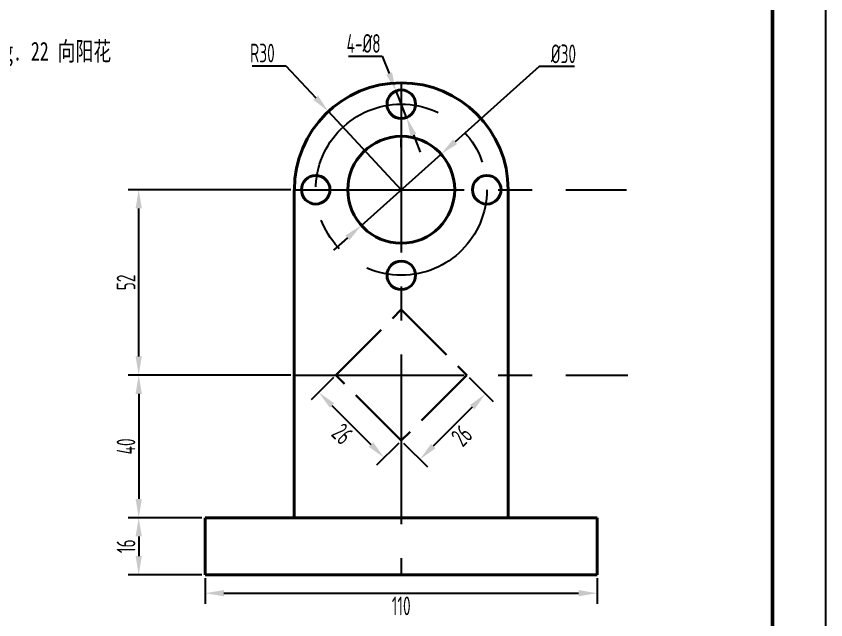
# Model space of a CAD drawing. Header units: millimetres. Extents: x 0 to 1320, y -350 to 297.
# Drawn here: x 268.6 to 420, y -293.1 to -180.2 of the extents above; entities that cross this region are included whole.
import ezdxf

# ---------------------------------------------------------------- set-up
doc = ezdxf.new("R2010")
doc.units = ezdxf.units.MM
doc.linetypes.add('ACAD_ISO02W100', pattern=[15, 12, -3])
doc.linetypes.add('CENTER', pattern=[50.8, 31.75, -6.35, 6.35, -6.35])
doc.layers.add('f25 26实线', color=7, linetype='Continuous', lineweight=40)
doc.layers.add('f26虚线', color=1, linetype='ACAD_ISO02W100', lineweight=30)
doc.layers.add('f26中心线', color=170, linetype='CENTER')
doc.styles.add('fig', font='simfang.ttf', dxfattribs={"width": 0.7, "height": 3.5})
doc.styles.get("Standard").update_dxf_attribs({"font": 'gbenor.shx', "width": 0.7, "bigfont": 'gbcbig.shx'})
doc.dimstyles.new('r', dxfattribs={"dimtxt": 3.5, "dimasz": 3.5, "dimexe": 2, "dimexo": 0.625, "dimtad": 2, "dimtoh": 1, "dimtxsty": 'Standard', "dimcen": 0, "dimadec": 0, "dimazin": 0, "dimtfac": 1, "dimtmove": 0, "dimatfit": 3, "dimfxl": 1, "dimarcsym": 0})

# ---------------------------------------------------------------- blocks, each defined once
blk = doc.blocks.new('*D106')
at = {"color": 0, "lineweight": -2, "transparency": 16777216}
for p, q in [((319.98, -247.36), (289.5, -247.36)), ((291.5, -250.86), (291.5, -270.52)), ((303.32, -274.02), (289.5, -274.02))]:
    blk.add_line(p, q, dxfattribs=at)
at = {"color": 0, "transparency": 16777216}
for points in [[(290.92, -250.86), (292.09, -250.86), (291.5, -247.36)], [(290.92, -270.52), (292.09, -270.52), (291.5, -274.02)]]:
    blk.add_solid(points, dxfattribs=at)
at = {"layer": 'Defpoints', "color": 0, "transparency": 16777216}
for p in [(320.61, -247.36), (291.5, -274.02), (303.94, -274.02)]:
    blk.add_point(p, dxfattribs=at)
at = {"color": 0, "transparency": 16777216, "insert": (289.13, -260.69), "char_height": 3.5, "attachment_point": 5, "rotation": 90}
blk.add_mtext('40', dxfattribs=at)
blk = doc.blocks.new('*D107')
at = {"color": 0, "lineweight": -2, "transparency": 16777216}
for p, q in [((303.32, -274.02), (289.5, -274.02)), ((291.5, -277.52), (291.5, -281.19)), ((303.32, -284.69), (289.5, -284.69))]:
    blk.add_line(p, q, dxfattribs=at)
at = {"color": 0, "transparency": 16777216}
for points in [[(290.92, -277.52), (292.09, -277.52), (291.5, -274.02)], [(290.92, -281.19), (292.09, -281.19), (291.5, -284.69)]]:
    blk.add_solid(points, dxfattribs=at)
at = {"layer": 'Defpoints', "color": 0, "transparency": 16777216}
for p in [(303.94, -274.02), (291.5, -284.69), (303.94, -284.69)]:
    blk.add_point(p, dxfattribs=at)
at = {"color": 0, "transparency": 16777216, "insert": (289.13, -279.35), "char_height": 3.5, "attachment_point": 5, "rotation": 90}
blk.add_mtext('16', dxfattribs=at)
blk = doc.blocks.new('*D108')
at = {"color": 0, "lineweight": -2, "transparency": 16777216}
for p, q in [((303.94, -285.31), (303.94, -290.14)), ((377.26, -285.31), (377.26, -290.14)), ((307.44, -288.14), (373.76, -288.14))]:
    blk.add_line(p, q, dxfattribs=at)
at = {"color": 0, "transparency": 16777216}
for points in [[(307.44, -287.55), (307.44, -288.72), (303.94, -288.14)], [(373.76, -287.55), (373.76, -288.72), (377.26, -288.14)]]:
    blk.add_solid(points, dxfattribs=at)
at = {"layer": 'Defpoints', "color": 0, "transparency": 16777216}
for p in [(303.94, -284.69), (377.26, -284.69), (377.26, -288.14)]:
    blk.add_point(p, dxfattribs=at)
at = {"color": 0, "transparency": 16777216, "insert": (340.6, -290.51), "char_height": 3.5, "attachment_point": 5}
blk.add_mtext('110', dxfattribs=at)
blk = doc.blocks.new('*D109')
at = {"color": 0, "lineweight": -2, "transparency": 16777216}
for p, q in [((319.98, -212.7), (289.5, -212.7)), ((291.5, -243.86), (291.5, -216.2)), ((319.98, -247.36), (289.5, -247.36))]:
    blk.add_line(p, q, dxfattribs=at)
at = {"color": 0, "transparency": 16777216}
for points in [[(290.92, -216.2), (292.09, -216.2), (291.5, -212.7)], [(290.92, -243.86), (292.09, -243.86), (291.5, -247.36)]]:
    blk.add_solid(points, dxfattribs=at)
at = {"layer": 'Defpoints', "color": 0, "transparency": 16777216}
for p in [(291.5, -212.7), (320.61, -212.7), (320.61, -247.36)]:
    blk.add_point(p, dxfattribs=at)
at = {"color": 0, "transparency": 16777216, "insert": (289.13, -230.03), "char_height": 3.5, "attachment_point": 5, "rotation": 90}
blk.add_mtext('52', dxfattribs=at)
blk = doc.blocks.new('*D110')
at = {"color": 0, "lineweight": -2, "transparency": 16777216}
for p, q in [((312.69, -189.52), (319.03, -189.52)), ((319.03, -189.52), (324.6, -195.5)), ((340.6, -212.7), (326.98, -198.06))]:
    blk.add_line(p, q, dxfattribs=at)
at = {"color": 0, "transparency": 16777216}
blk.add_solid([(325.02, -195.1), (324.17, -195.89), (326.98, -198.06)], dxfattribs=at)
at = {"layer": 'Defpoints', "color": 0, "transparency": 16777216}
for p in [(326.98, -198.06), (340.6, -212.7)]:
    blk.add_point(p, dxfattribs=at)
at = {"color": 0, "transparency": 16777216, "insert": (314.63, -187.14), "char_height": 3.5, "attachment_point": 5}
blk.add_mtext('R30', dxfattribs=at)
blk = doc.blocks.new('*D111')
at = {"color": 0, "lineweight": -2, "transparency": 16777216}
for p, q in [((330.71, -187.71), (337.05, -187.71)), ((337.05, -187.71), (338.33, -190.97)), ((341.58, -199.18), (339.62, -194.22)), ((342.87, -202.44), (344.16, -205.69))]:
    blk.add_line(p, q, dxfattribs=at)
at = {"color": 0, "transparency": 16777216}
for points in [[(338.88, -190.75), (337.79, -191.18), (339.62, -194.22)], [(343.41, -202.22), (342.33, -202.65), (341.58, -199.18)]]:
    blk.add_solid(points, dxfattribs=at)
at = {"layer": 'Defpoints', "color": 0, "transparency": 16777216}
for p in [(339.62, -194.22), (341.58, -199.18)]:
    blk.add_point(p, dxfattribs=at)
at = {"color": 0, "transparency": 16777216, "insert": (333.56, -185.34), "char_height": 3.5, "attachment_point": 5}
blk.add_mtext('4-%%C8', dxfattribs=at)
blk = doc.blocks.new('*D112')
at = {"color": 0, "lineweight": -2, "transparency": 16777216}
for p, q in [((366.42, -189.66), (350.67, -203.71)), ((372.99, -189.66), (366.42, -189.66)), ((333.14, -219.36), (348.06, -206.04)), ((330.53, -221.69), (327.92, -224.02))]:
    blk.add_line(p, q, dxfattribs=at)
at = {"color": 0, "transparency": 16777216}
for points in [[(350.29, -203.28), (351.06, -204.15), (348.06, -206.04)], [(330.14, -221.25), (330.92, -222.12), (333.14, -219.36)]]:
    blk.add_solid(points, dxfattribs=at)
at = {"layer": 'Defpoints', "color": 0, "transparency": 16777216}
for p in [(348.06, -206.04), (333.14, -219.36)]:
    blk.add_point(p, dxfattribs=at)
at = {"color": 0, "transparency": 16777216, "insert": (370.94, -187.29), "char_height": 3.5, "attachment_point": 5}
blk.add_mtext('%%C30', dxfattribs=at)
blk = doc.blocks.new('*D113')
at = {"color": 0, "lineweight": -2, "transparency": 16777216}
for p, q in [((353.3, -247.8), (357.77, -252.28)), ((353.88, -253.34), (346.58, -260.64)), ((341.04, -260.06), (345.52, -264.53))]:
    blk.add_line(p, q, dxfattribs=at)
at = {"color": 0, "transparency": 16777216}
for points in [[(353.47, -252.93), (354.3, -253.75), (356.36, -250.86)], [(346.17, -260.23), (346.99, -261.05), (344.1, -263.12)]]:
    blk.add_solid(points, dxfattribs=at)
at = {"layer": 'Defpoints', "color": 0, "transparency": 16777216}
for p in [(352.86, -247.36), (340.6, -259.61), (344.1, -263.12)]:
    blk.add_point(p, dxfattribs=at)
at = {"color": 0, "transparency": 16777216, "insert": (351.91, -258.67), "char_height": 3.5, "attachment_point": 5, "rotation": 45}
blk.add_mtext('26', dxfattribs=at)
blk = doc.blocks.new('*D114')
at = {"color": 0, "lineweight": -2, "transparency": 16777216}
for p, q in [((327.91, -247.8), (323.74, -251.97)), ((327.63, -253.03), (334.93, -260.33)), ((340.16, -260.06), (335.99, -264.22))]:
    blk.add_line(p, q, dxfattribs=at)
at = {"color": 0, "transparency": 16777216}
for points in [[(328.04, -252.62), (327.22, -253.44), (325.15, -250.55)], [(335.35, -259.92), (334.52, -260.75), (337.41, -262.81)]]:
    blk.add_solid(points, dxfattribs=at)
at = {"layer": 'Defpoints', "color": 0, "transparency": 16777216}
for p in [(328.35, -247.36), (340.6, -259.61), (337.41, -262.81)]:
    blk.add_point(p, dxfattribs=at)
at = {"color": 0, "transparency": 16777216, "insert": (329.6, -258.36), "char_height": 3.5, "attachment_point": 5, "rotation": 315}
blk.add_mtext('26', dxfattribs=at)

msp = doc.modelspace()

# ---------------------------------------------------------------- linework, layer by layer
msp.add_line((340.602, -204.74), (340.602, -203.148))
at = {"color": 1}
msp.add_lwpolyline([(0, -350), (420, -350), (420, -53), (0, -53), (0, -350)], dxfattribs=at)
at = {"lineweight": 50}
msp.add_lwpolyline([(10, -340), (410, -340), (410, -63), (10, -63), (10, -340)], dxfattribs=at)
at = {"layer": 'f25 26实线'}
for p, q in [((320.605, -212.7), (320.605, -274.022)), ((360.598, -212.7), (360.598, -274.022)), ((377.262, -274.022), (303.942, -274.022)), ((303.942, -274.022), (303.942, -284.687)), ((377.262, -284.687), (377.262, -274.022)), ((303.942, -284.687), (377.262, -284.687))]:
    msp.add_line(p, q, dxfattribs=at)
for centre, radius in [((340.602, -196.703), 2.666), ((340.602, -212.7), 9.998), ((324.605, -212.7), 2.666), ((356.599, -212.7), 2.666), ((340.602, -228.697), 2.666)]:
    msp.add_circle(centre, radius, dxfattribs=at)
msp.add_arc((340.602, -212.7), 19.996, 0, 180, dxfattribs=at)
at = {"layer": 'f26中心线'}
for p, q in [((340.602, -192.704), (340.602, -284.687)), ((320.605, -212.7), (382.752, -212.7)), ((320.605, -247.361), (382.955, -247.361))]:
    msp.add_line(p, q, dxfattribs=at)
msp.add_circle((340.602, -212.7), 15.997, dxfattribs=at)
at = {"layer": 'f26虚线'}
for p, q in [((328.348, -247.361), (340.602, -235.107)), ((340.602, -235.107), (352.856, -247.361)), ((340.602, -259.614), (328.348, -247.361)), ((352.856, -247.361), (340.602, -259.614))]:
    msp.add_line(p, q, dxfattribs=at)

# ---------------------------------------------------------------- texts
at = {"insert": (263, -185.04), "char_height": 3.5, "attachment_point": 1, "style": 'fig'}
msp.add_mtext('Fig. 22 向阳花', dxfattribs=at)

# ---------------------------------------------------------------- dimensions: what is measured, and where the dimension line sits
dim = msp.add_diameter_dim_2p(p1=(341.582, -199.182), p2=(339.621, -194.224), text='4-%%C8', dimstyle='r')
dim.commit()
dim.dimension.update_dxf_attribs({"geometry": '*D111', "text_midpoint": (333.564, -185.339)})
dim = msp.add_radius_dim(center=(340.602, -212.7), mpoint=(326.981, -198.06), text='R30', dimstyle='r')
dim.commit()
dim.dimension.update_dxf_attribs({"geometry": '*D110', "text_midpoint": (314.628, -189.518), "dimtype": 164})
dim = msp.add_diameter_dim_2p(p1=(333.141, -219.356), p2=(348.062, -206.044), text='%%C30', dimstyle='r')
dim.commit()
dim.dimension.update_dxf_attribs({"geometry": '*D112', "text_midpoint": (370.943, -189.662), "dimtype": 163})
for base, p2, text, picture, middle in [((291.505, -212.7), (320.605, -212.7), '52', '*D109', (289.13, -230.03)), ((291.505, -274.022), (303.942, -274.022), '40', '*D106', (289.13, -260.691))]:
    dim = msp.add_linear_dim(base=base, p1=(320.605, -247.361), p2=p2, angle=90, text=text, dimstyle='r')
    dim.commit()
    dim.dimension.update_dxf_attribs({"geometry": picture, "text_midpoint": middle})
for p1, distance, picture, middle in [((328.348, -247.361), -4.517, '*D114', (329.602, -258.361)), ((352.856, -247.361), 4.953, '*D113', (351.91, -258.669))]:
    dim = msp.add_aligned_dim(p1=p1, p2=(340.602, -259.614), distance=distance, text='26', dimstyle='r')
    dim.commit()
    dim.dimension.update_dxf_attribs({"geometry": picture, "text_midpoint": middle})
dim = msp.add_linear_dim(base=(291.505, -284.687), p1=(303.942, -274.022), p2=(303.942, -284.687), angle=90, text='16', dimstyle='r', override={"dimtmove": 1})
dim.commit()
dim.dimension.update_dxf_attribs({"geometry": '*D107', "text_midpoint": (289.13, -279.355)})
dim = msp.add_linear_dim(base=(377.262, -288.138), p1=(303.942, -284.687), p2=(377.262, -284.687), text='110', dimstyle='r')
dim.commit()
dim.dimension.update_dxf_attribs({"geometry": '*D108', "text_midpoint": (340.602, -290.513)})

doc.saveas('drawing.dxf')
